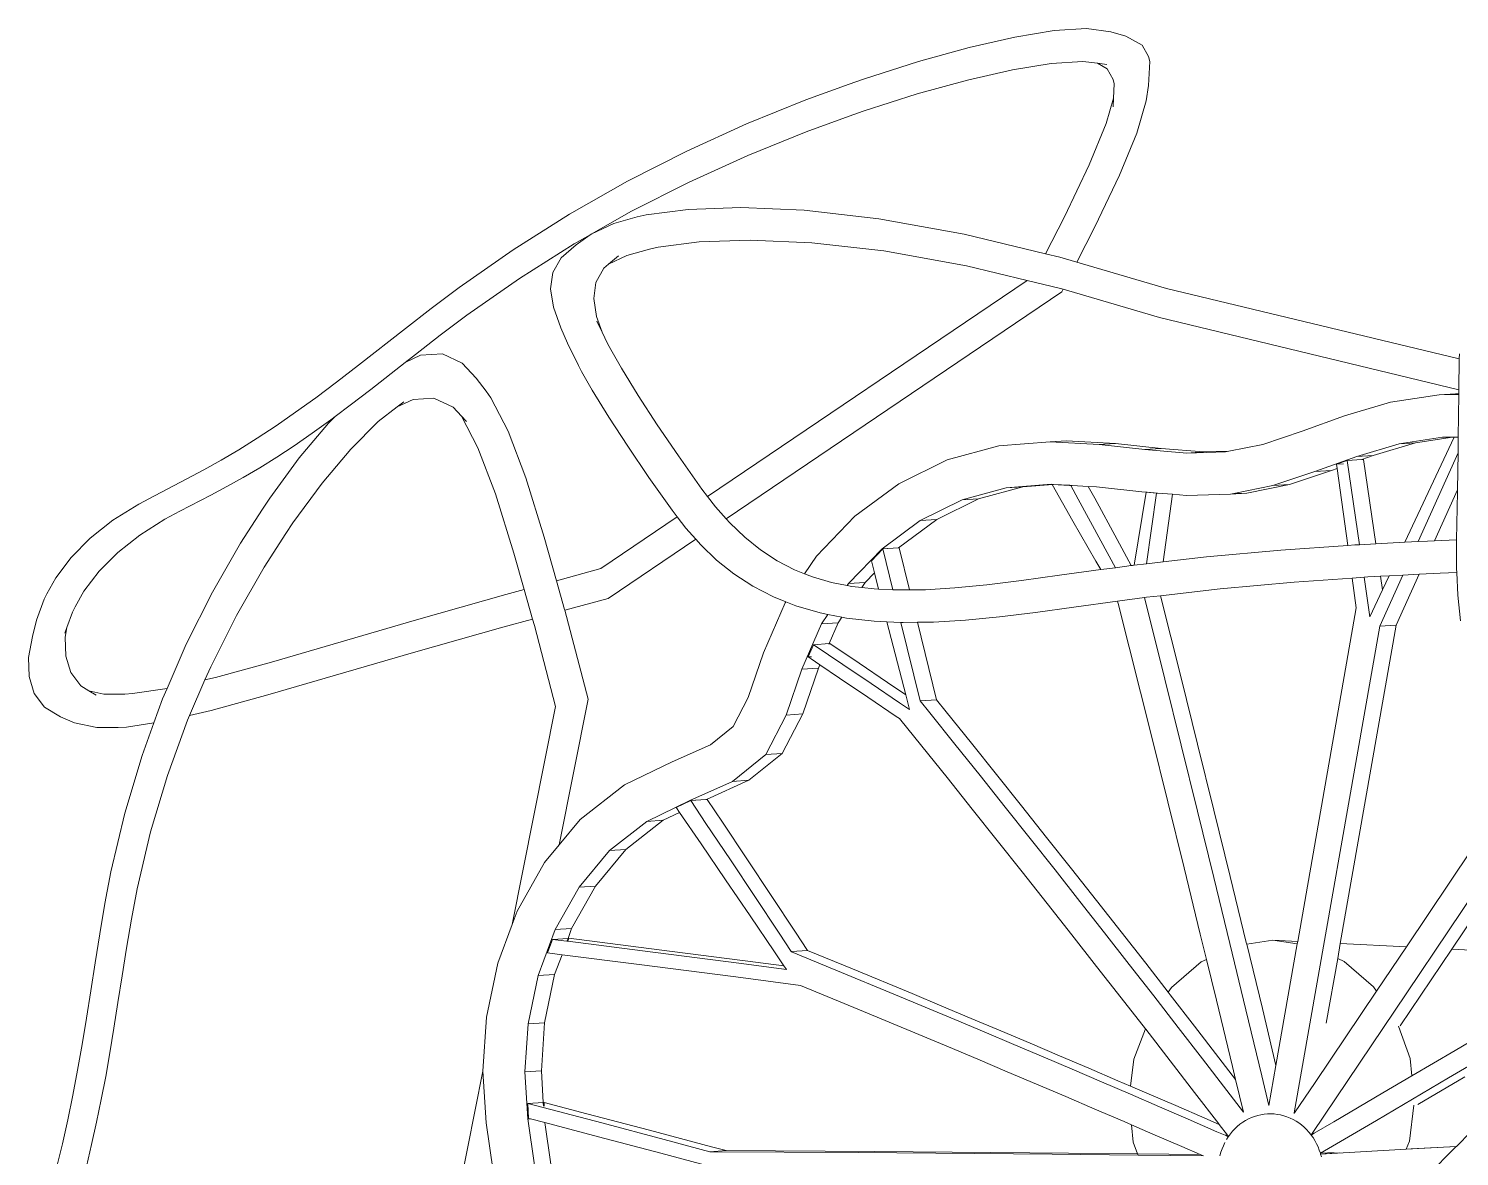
# Model space of a CAD drawing. Header units: millimetres. Extents: x 930469 to 1523124, y -120375 to 411163.
# Drawn here: x 1403516 to 1404410, y 135755 to 136460 of the extents above; entities that cross this region are included whole.
import ezdxf

# ---------------------------------------------------------------- set-up
doc = ezdxf.new("R2010")
doc.units = ezdxf.units.MM
for name, color, linetype, lineweight in [('A-NET THAY', 8, 'Continuous', 0), ('COT VACH', 8, 'Continuous', 0), ('xr', 8, 'Continuous', 0)]:
    doc.layers.add(name, color=color, linetype=linetype, lineweight=lineweight)

# ---------------------------------------------------------------- blocks, each defined once
blk = doc.blocks.new('zzz')
at = {"layer": 'xr', "ltscale": 3}
for p, q in [((1229213, 18403.6), (1229270.1, 18416.7)), ((1229270.1, 18416.7), (1229319.4, 18424.8)), ((1229319.4, 18424.8), (1229359.8, 18427.3)), ((1229359.8, 18427.3), (1229390.3, 18423.4)), ((1229409.1, 18417.8), (1229390.3, 18423.4)), ((1229409.1, 18417.8), (1229429.4, 18406.4)), ((1229149.5, 18386), (1229213, 18403.6)), ((1229429.4, 18406.4), (1229437.5, 18392.2)), ((1229081, 18364.2), (1229149.5, 18386)), ((1229267.1, 18375.9), (1229210.8, 18363)), ((1229315.6, 18383.8), (1229267.1, 18375.9)), ((1229355.2, 18386.3), (1229315.6, 18383.8)), ((1229373.4, 18383.9), (1229355.2, 18386.3)), ((1229373.4, 18383.9), (1229385.6, 18377.1)), ((1229385.1, 18382.4), (1229373.4, 18383.9)), ((1229385.6, 18377.1), (1229393.2, 18363.5)), ((1229438.8, 18386.1), (1229437.4, 18356.3)), ((1229437.5, 18392.2), (1229438.8, 18386.1)), ((1229008.8, 18338.1), (1229063.1, 18358)), ((1229063.1, 18358), (1229081, 18364.2)), ((1229210.8, 18363), (1229148, 18345.6)), ((1229393.2, 18363.5), (1229394.5, 18358.1)), ((1229394.5, 18358.1), (1229393.6, 18340.3)), ((1229148, 18345.6), (1229080.3, 18324)), ((1229393.6, 18340.3), (1229384.4, 18308.8)), ((1229393.6, 18340.3), (1229393.1, 18329.4)), ((1229434.4, 18336.8), (1229437.4, 18356.3)), ((1228934.7, 18308.1), (1229008.8, 18338.1)), ((1229080.3, 18324), (1229062.9, 18318)), ((1229434.4, 18336.8), (1229422.6, 18296.4)), ((1228860, 18274.2), (1228934.7, 18308.1)), ((1229062.9, 18318), (1229009.3, 18298.3)), ((1229384.4, 18308.8), (1229363, 18256.8)), ((1229009.3, 18298.3), (1228936.3, 18268.8)), ((1229422.6, 18296.4), (1229401.1, 18244.2)), ((1228785.7, 18236.5), (1228860, 18274.2)), ((1228936.3, 18268.8), (1228862.8, 18235.4)), ((1229363, 18256.8), (1229332.2, 18192.1)), ((1228713.1, 18195.3), (1228785.7, 18236.5)), ((1228862.8, 18235.4), (1228790.1, 18198.5)), ((1229401.1, 18244.2), (1229370.3, 18179.5)), ((1228790.1, 18198.5), (1228741, 18170.7)), ((1228861.5, 18201.3), (1228809.1, 18194.3)), ((1228927.4, 18203.7), (1228861.5, 18201.3)), ((1229006.9, 18200.2), (1228927.4, 18203.7)), ((1229100.2, 18189.5), (1229006.9, 18200.2)), ((1228642.7, 18150.9), (1228713.1, 18195.3)), ((1228768.7, 18183.6), (1228741, 18170.7)), ((1228797.7, 18191.9), (1228768.7, 18183.6)), ((1228809.1, 18194.3), (1228797.7, 18191.9)), ((1229207, 18170.3), (1229100.2, 18189.5)), ((1229332.2, 18192.1), (1229308.5, 18145.9)), ((1229370.3, 18179.5), (1229347.7, 18135.4)), ((1228739.1, 18169.6), (1228719.1, 18158.3)), ((1228721.8, 18156.9), (1228739.1, 18169.6)), ((1228741, 18170.7), (1228739.1, 18169.6)), ((1228824.2, 18153.9), (1228875.5, 18160.7)), ((1228875.5, 18160.7), (1228939.3, 18163)), ((1228939.3, 18163), (1229016.2, 18159.6)), ((1229308.5, 18145.9), (1229207, 18170.3)), ((1228575.2, 18103.7), (1228642.7, 18150.9)), ((1228719.1, 18158.3), (1228650.6, 18115)), ((1228721.8, 18156.9), (1228702.7, 18140.8)), ((1228761.9, 18132.7), (1228785.1, 18143.5)), ((1228774.7, 18143.4), (1228761.9, 18132.7)), ((1228785.1, 18143.5), (1228813.5, 18151.6)), ((1228813.5, 18151.6), (1228824.2, 18153.9)), ((1229016.2, 18159.6), (1229106.4, 18149.3)), ((1229106.4, 18149.3), (1229209.7, 18130.7)), ((1229326.4, 18141.6), (1229308.5, 18145.9)), ((1228702.7, 18140.8), (1228692.4, 18122.5)), ((1228756.2, 18127.9), (1228746.2, 18110)), ((1228761.9, 18132.7), (1228756.2, 18127.9)), ((1229209.7, 18130.7), (1229285.5, 18112.5)), ((1229347.7, 18135.4), (1229326.4, 18141.6)), ((1229460, 18102.4), (1229347.7, 18135.4)), ((1228650.6, 18115), (1228584.9, 18069.1)), ((1228692.4, 18122.5), (1228689.6, 18101.9)), ((1228746.2, 18110), (1228743.5, 18089.9)), ((1228885.8, 17842.3), (1229285.5, 18112.5)), ((1229285.5, 18112.5), (1229325.8, 18102.8)), ((1228540.4, 18077.4), (1228575.2, 18103.7)), ((1228689.6, 18101.9), (1228693.3, 18078.9)), ((1228743.5, 18089.9), (1228747.1, 18067.4)), ((1228909, 17814.6), (1229328.8, 18098.4)), ((1229325.8, 18102.8), (1229330.4, 18101.5)), ((1229330.4, 18101.5), (1229328.8, 18098.4)), ((1229330.4, 18101.5), (1229451.1, 18066.1)), ((1229460, 18102.4), (1229826, 18014.3)), ((1228508.1, 18052.5), (1228540.4, 18077.4)), ((1228693.3, 18078.9), (1228702.3, 18053.4)), ((1228584.9, 18069.1), (1228551.7, 18044)), ((1228710.9, 18034.2), (1228702.3, 18053.4)), ((1228747.1, 18067.4), (1228754, 18047.9)), ((1228747.4, 18061.5), (1228754, 18047.9)), ((1229451.1, 18066.1), (1229825.5, 17975.9)), ((1228449.3, 18006.5), (1228508.1, 18052.5)), ((1228551.7, 18044), (1228520.7, 18020)), ((1228754, 18047.9), (1228760.9, 18033.5)), ((1228520.7, 18020), (1228507.9, 18010)), ((1228507.9, 18010), (1228526.8, 18019)), ((1228526.8, 18019), (1228554.3, 18020.8)), ((1228554.3, 18020.8), (1228579.2, 18008.9)), ((1228710.9, 18034.2), (1228724.4, 18006.1)), ((1228760.9, 18033.5), (1228764.9, 18026)), ((1228764.9, 18026), (1228778.3, 18002.6)), ((1229826.1, 18020.8), (1229826, 18014.3)), ((1228422.1, 17985.5), (1228449.3, 18006.5)), ((1228464.7, 17976.3), (1228507.9, 18010)), ((1228579.2, 18008.9), (1228596.7, 17990.2)), ((1228724.4, 18006.1), (1228728.4, 17998.7)), ((1228778.3, 18002.6), (1228799.1, 17968.8)), ((1229826, 18014.3), (1229825.5, 17975.9)), ((1228396, 17965.9), (1228422.1, 17985.5)), ((1228609.1, 17973.9), (1228596.7, 17990.2)), ((1228728.4, 17998.7), (1228741.8, 17975.3)), ((1228370.8, 17947.6), (1228396, 17965.9)), ((1228464.7, 17976.3), (1228439, 17956.5)), ((1228497.7, 17954.3), (1228517.6, 17963.7)), ((1228517.6, 17963.7), (1228543.8, 17965.5)), ((1228543.8, 17965.5), (1228567.6, 17954.1)), ((1228609.1, 17973.9), (1228614.7, 17965.8)), ((1228614.7, 17965.8), (1228636.5, 17923.9)), ((1228741.8, 17975.3), (1228762.5, 17941.6)), ((1228799.1, 17968.8), (1228823, 17932.1)), ((1229800.6, 17969.5), (1229740.1, 17960.2)), ((1229821.2, 17970.9), (1229800.6, 17969.5)), ((1229825.4, 17969.8), (1229800.6, 17969.5)), ((1229825.5, 17970.9), (1229821.2, 17970.9)), ((1229824.7, 17916.7), (1229825.4, 17969.8)), ((1229825.5, 17970.9), (1229825.4, 17969.8)), ((1229825.5, 17975.9), (1229825.5, 17970.9)), ((1228346.4, 17930.7), (1228370.8, 17947.6)), ((1228439, 17956.5), (1228420.2, 17942.4)), ((1228497.7, 17954.3), (1228474.1, 17936.1)), ((1228506.1, 17960.8), (1228497.7, 17954.3)), ((1228567.6, 17954.1), (1228578.4, 17942.6)), ((1229682.6, 17943.2), (1229740.1, 17960.2)), ((1228322.7, 17915.1), (1228346.4, 17930.7)), ((1228375.4, 17890.7), (1228411.7, 17933.9)), ((1228414.7, 17938.2), (1228391.4, 17921.4)), ((1228411.7, 17933.9), (1228420.2, 17942.4)), ((1228420.2, 17942.4), (1228414.7, 17938.2)), ((1228474.1, 17936.1), (1228439.8, 17901.7)), ((1228578.4, 17942.6), (1228598.8, 17903.3)), ((1228578.4, 17942.6), (1228584.3, 17936.3)), ((1228762.5, 17941.6), (1228786.2, 17905.2)), ((1228823, 17932.1), (1228849.5, 17893)), ((1229629.4, 17923.9), (1229682.6, 17943.2)), ((1228299.8, 17900.9), (1228322.7, 17915.1)), ((1228391.4, 17921.4), (1228369, 17905.8)), ((1228636.5, 17923.9), (1228658.5, 17865.9)), ((1229250, 17905.8), (1229314.3, 17910.7)), ((1229334.9, 17912.1), (1229314.3, 17910.7)), ((1229375.6, 17907.3), (1229314.3, 17910.7)), ((1229396.1, 17908.6), (1229334.9, 17912.1)), ((1229629.4, 17923.9), (1229580.1, 17907.5)), ((1229804.9, 17916.5), (1229750.8, 17908.2)), ((1229819.6, 17916.4), (1229757.9, 17785.2)), ((1229817.5, 17916.6), (1229771.4, 17909.5)), ((1229804.9, 17916.5), (1229817.5, 17916.6)), ((1229824.7, 17916.7), (1229817.5, 17916.6)), ((1229824.7, 17916.7), (1229819.6, 17916.4)), ((1229824.7, 17916.4), (1229819.6, 17916.4)), ((1229824.7, 17916.4), (1229824.6, 17908.4)), ((1229824.7, 17916.7), (1229824.7, 17916.4)), ((1228277.5, 17887.7), (1228299.8, 17900.9)), ((1228369, 17905.8), (1228347.3, 17891.5)), ((1228439.8, 17901.7), (1228403.9, 17859.1)), ((1228598.8, 17903.3), (1228620.6, 17845.8)), ((1228786.2, 17905.2), (1228812.6, 17866.3)), ((1228849.5, 17893), (1228878.6, 17851.7)), ((1229250, 17905.8), (1229185.7, 17888)), ((1229396.1, 17908.6), (1229375.6, 17907.3)), ((1229432.8, 17901), (1229375.6, 17907.3)), ((1229453.3, 17902.4), (1229396.1, 17908.6)), ((1229453.3, 17902.4), (1229432.8, 17901)), ((1229432.8, 17901), (1229485.4, 17896.7)), ((1229453.3, 17902.4), (1229506, 17898)), ((1229506, 17898), (1229485.4, 17896.7)), ((1229533.5, 17898), (1229485.4, 17896.7)), ((1229537.9, 17898.9), (1229506, 17898)), ((1229537.9, 17898.9), (1229533.5, 17898)), ((1229580.1, 17907.5), (1229537.9, 17898.9)), ((1229697.8, 17892.5), (1229645.5, 17873.5)), ((1229750.8, 17908.2), (1229697.8, 17892.5)), ((1229718.4, 17893.8), (1229697.8, 17892.5)), ((1229718.4, 17893.8), (1229704.2, 17888.7)), ((1229718.4, 17893.8), (1229771.4, 17909.5)), ((1229771.4, 17909.5), (1229750.8, 17908.2)), ((1229824.4, 17896.8), (1229774.4, 17786.1)), ((1229824.4, 17896.8), (1229823.6, 17850.9)), ((1229824.6, 17908.4), (1229824.4, 17896.8)), ((1228234.7, 17864.4), (1228255.8, 17875.7)), ((1228255.8, 17875.7), (1228277.5, 17887.7)), ((1228326.1, 17878.3), (1228305.3, 17866.1)), ((1228347.3, 17891.5), (1228326.1, 17878.3)), ((1228338.5, 17840.4), (1228375.4, 17890.7)), ((1229125.1, 17858.1), (1229185.7, 17888)), ((1229613.6, 17857.4), (1229666, 17874.8)), ((1229666, 17874.8), (1229645.5, 17873.5)), ((1229673.4, 17877.5), (1229666, 17874.8)), ((1229685.7, 17887.5), (1229672.6, 17882.7)), ((1229681.3, 17883.3), (1229672.6, 17882.7)), ((1229673.4, 17877.5), (1229672.6, 17882.7)), ((1229686.6, 17781.2), (1229673.4, 17877.5)), ((1229704.2, 17888.7), (1229685.7, 17887.5)), ((1229685.7, 17887.5), (1229701.1, 17782.1)), ((1229706.3, 17888.8), (1229704.2, 17888.7)), ((1229706.3, 17888.8), (1229721.7, 17783.2)), ((1228194.2, 17843.3), (1228234.7, 17864.4)), ((1228305.3, 17866.1), (1228284.9, 17854.7)), ((1228403.9, 17859.1), (1228367.4, 17809.3)), ((1228658.5, 17865.9), (1228681.8, 17791.6)), ((1228812.6, 17866.3), (1228841.5, 17825.1)), ((1229070.1, 17817.7), (1229125.1, 17858.1)), ((1229315.7, 17857.6), (1229259.4, 17853.3)), ((1229280, 17854.6), (1229317.6, 17857.5)), ((1229317.6, 17857.5), (1229315.7, 17857.6)), ((1229318.5, 17857.5), (1229316.7, 17857.4)), ((1229342.9, 17811.7), (1229316.7, 17857.4)), ((1229338.8, 17856.1), (1229316.7, 17857.4)), ((1229318.5, 17857.5), (1229317.6, 17857.5)), ((1229338.6, 17856.4), (1229318.5, 17857.5)), ((1229338.8, 17856.1), (1229338.6, 17856.4)), ((1229341.8, 17856.2), (1229338.6, 17856.4)), ((1229340, 17856.1), (1229338.8, 17856.1)), ((1229341.8, 17856.2), (1229340, 17856.1)), ((1229361.9, 17855), (1229341.8, 17856.2)), ((1229613.6, 17857.4), (1229560.3, 17846.4)), ((1229593, 17856), (1229645.5, 17873.5)), ((1229613.6, 17857.4), (1229593, 17856)), ((1228174.6, 17832.9), (1228194.2, 17843.3)), ((1228226, 17823.9), (1228264.9, 17844)), ((1228284.9, 17854.7), (1228264.9, 17844)), ((1228329.2, 17826.7), (1228338.5, 17840.4)), ((1228620.6, 17845.8), (1228643.8, 17771.7)), ((1228878.6, 17851.7), (1228885.8, 17842.3)), ((1228885.8, 17842.3), (1228895.7, 17829.6)), ((1229172.5, 17813.6), (1229224.9, 17839.4)), ((1229204.3, 17838), (1229259.4, 17853.3)), ((1229224.9, 17839.4), (1229204.3, 17838)), ((1229224.9, 17839.4), (1229280, 17854.6)), ((1229280, 17854.6), (1229259.4, 17853.3)), ((1229349.4, 17838.9), (1229340, 17856.1)), ((1229377.7, 17787.1), (1229349.4, 17838.9)), ((1229370, 17840.3), (1229361.9, 17855)), ((1229372.4, 17854.4), (1229361.9, 17855)), ((1229398.2, 17788.5), (1229370, 17840.3)), ((1229429, 17848.2), (1229372.4, 17854.4)), ((1229419.5, 17756.5), (1229434.2, 17847.6)), ((1229429, 17848.2), (1229435.5, 17847.7)), ((1229435.5, 17847.7), (1229434.2, 17847.6)), ((1229447.4, 17846.5), (1229434.2, 17847.6)), ((1229434.9, 17758.3), (1229447.4, 17846.5)), ((1229448.6, 17846.6), (1229435.5, 17847.7)), ((1229448.6, 17846.6), (1229447.4, 17846.5)), ((1229467.5, 17845.1), (1229448.6, 17846.6)), ((1229455.6, 17760.6), (1229467.5, 17845.1)), ((1229484.9, 17843.6), (1229467.5, 17845.1)), ((1229539.7, 17845.1), (1229484.9, 17843.6)), ((1229560.3, 17846.4), (1229539.7, 17845.1)), ((1229544.2, 17846), (1229539.7, 17845.1)), ((1229593, 17856), (1229544.2, 17846)), ((1229560.3, 17846.4), (1229544.2, 17846)), ((1229823.6, 17850.9), (1229794.8, 17787)), ((1229823.6, 17848.3), (1229822.5, 17788.2)), ((1229823.6, 17850.9), (1229823.6, 17848.3)), ((1228142.3, 17812.6), (1228174.6, 17832.9)), ((1228226, 17823.9), (1228207.4, 17813.9)), ((1228301.9, 17784), (1228329.2, 17826.7)), ((1228841.5, 17825.1), (1228848, 17816.8)), ((1228895.7, 17829.6), (1228909, 17814.6)), ((1229151.9, 17812.2), (1229204.3, 17838)), ((1228114, 17790.3), (1228142.3, 17812.6)), ((1228207.4, 17813.9), (1228175.9, 17794.1)), ((1228367.4, 17809.3), (1228358.4, 17796.1)), ((1228752.6, 17752.3), (1228848, 17816.8)), ((1228848, 17816.8), (1228858.8, 17802.7)), ((1228858.8, 17802.7), (1228871.1, 17788.9)), ((1228909, 17814.6), (1228913.6, 17809.4)), ((1228913.6, 17809.4), (1228932.4, 17791.4)), ((1229022.1, 17767.8), (1229070.1, 17817.7)), ((1229104.1, 17777), (1229151.9, 17812.2)), ((1229124.6, 17778.4), (1229172.5, 17813.6)), ((1229172.5, 17813.6), (1229151.9, 17812.2)), ((1229371.6, 17761.6), (1229342.9, 17811.7)), ((1228090.1, 17766.2), (1228114, 17790.3)), ((1228175.9, 17794.1), (1228148.4, 17772.4)), ((1228358.4, 17796.1), (1228331.4, 17753.9)), ((1228681.8, 17791.6), (1228697.1, 17737.1)), ((1228761.6, 17714.9), (1228871.1, 17788.9)), ((1228871.1, 17788.9), (1228877.4, 17781.9)), ((1228932.4, 17791.4), (1228952.2, 17775.5)), ((1229396, 17753.4), (1229377.7, 17787.1)), ((1229415.8, 17756.1), (1229398.2, 17788.5)), ((1229721.7, 17783.2), (1229757.9, 17785.2)), ((1229757.9, 17785.2), (1229774.4, 17786.1)), ((1229774.4, 17786.1), (1229786.2, 17786.7)), ((1229786.2, 17786.7), (1229794.8, 17787)), ((1229794.8, 17787), (1229822.5, 17788.2)), ((1229822.5, 17788.2), (1229822.5, 17786.1)), ((1229822.5, 17786.1), (1229822.5, 17752)), ((1228148.4, 17772.4), (1228125.1, 17748.9)), ((1228266.7, 17722.8), (1228301.9, 17784)), ((1228643.8, 17771.7), (1228656.6, 17726.1)), ((1228877.4, 17781.9), (1228897.3, 17762.8)), ((1228952.2, 17775.5), (1228973, 17762)), ((1229022.1, 17767.8), (1229007.3, 17745.8)), ((1229062.3, 17733.6), (1229104.1, 17777)), ((1229105.1, 17776.8), (1229090.8, 17761.9)), ((1229124.6, 17778.4), (1229104.1, 17777)), ((1229124.3, 17778), (1229105.1, 17776.8)), ((1229117.6, 17725.8), (1229105.1, 17776.8)), ((1229124.6, 17778.4), (1229124.3, 17778)), ((1229125.6, 17778.1), (1229124.3, 17778)), ((1229125.6, 17778.1), (1229138.6, 17725.7)), ((1229455.6, 17760.6), (1229509.9, 17766.8)), ((1229509.9, 17766.8), (1229602.9, 17775.3)), ((1229602.9, 17775.3), (1229686.6, 17781.2)), ((1229686.6, 17781.2), (1229695.4, 17781.8)), ((1229695.4, 17781.8), (1229701.1, 17782.1)), ((1229701.1, 17782.1), (1229721.7, 17783.2)), ((1228070.8, 17740.7), (1228090.1, 17766.2)), ((1228125.1, 17748.9), (1228106.1, 17723.9)), ((1228331.4, 17753.9), (1228296.8, 17693.6)), ((1228752.6, 17752.3), (1228697.1, 17737.1)), ((1228897.3, 17762.8), (1228918.9, 17745.5)), ((1228973, 17762), (1228994.6, 17750.8)), ((1228994.6, 17750.8), (1229007.3, 17745.8)), ((1229094.6, 17747.1), (1229090.8, 17761.9)), ((1229325.9, 17744), (1229377.7, 17751)), ((1229377.7, 17751), (1229371.6, 17761.6)), ((1229377.7, 17751), (1229396, 17753.4)), ((1229396, 17753.4), (1229415.8, 17756.1)), ((1229415.8, 17756.1), (1229417.3, 17756.3)), ((1229417.3, 17756.3), (1229419.5, 17756.5)), ((1229419.5, 17756.5), (1229434.9, 17758.3)), ((1229434.9, 17758.3), (1229455.6, 17760.6)), ((1229822.5, 17752), (1229822.8, 17747.5)), ((1228059.5, 17720.9), (1228070.8, 17740.7)), ((1228697.1, 17737.1), (1228707.2, 17701)), ((1228918.9, 17745.5), (1228942.4, 17730.2)), ((1229007.3, 17745.8), (1229017.2, 17741.8)), ((1229017.2, 17741.8), (1229041, 17735)), ((1229041, 17735), (1229060.7, 17731.1)), ((1229062.3, 17733.6), (1229060.7, 17731.1)), ((1229060.7, 17731.1), (1229066.5, 17730)), ((1229082.9, 17734.9), (1229062.3, 17733.6)), ((1229082.9, 17734.9), (1229078.7, 17728.6)), ((1229094.6, 17747.1), (1229082.9, 17734.9)), ((1229099.8, 17726.6), (1229094.6, 17747.1)), ((1229195, 17728.1), (1229235.1, 17732)), ((1229235.1, 17732), (1229278.6, 17737.4)), ((1229278.6, 17737.4), (1229325.9, 17744)), ((1229527, 17726.8), (1229619.5, 17735.3)), ((1229619.5, 17735.3), (1229692.1, 17740.4)), ((1229692.1, 17740.4), (1229706.9, 17741.5)), ((1229697.2, 17703.4), (1229692.1, 17740.4)), ((1229706.9, 17741.5), (1229711.5, 17741.8)), ((1229714.1, 17692), (1229706.9, 17741.5)), ((1229711.5, 17741.8), (1229727.5, 17742.7)), ((1229726.5, 17680.1), (1229755.5, 17744.2)), ((1229727.5, 17742.7), (1229738.2, 17743.3)), ((1229729.9, 17725.8), (1229727.5, 17742.7)), ((1229729.9, 17725.8), (1229738.2, 17743.3)), ((1229738.2, 17743.3), (1229755.5, 17744.2)), ((1229747.1, 17681.5), (1229775.9, 17745.3)), ((1229755.5, 17744.2), (1229775.9, 17745.3)), ((1229775.9, 17745.3), (1229802.1, 17746.7)), ((1229802.1, 17746.7), (1229822.8, 17747.5)), ((1229822.8, 17747.5), (1229824.1, 17719)), ((1228046.6, 17687.6), (1228056.2, 17714.2)), ((1228056.2, 17714.2), (1228059.5, 17720.9)), ((1228106.1, 17723.9), (1228094.9, 17704.4)), ((1228234, 17657.6), (1228266.7, 17722.8)), ((1228633.6, 17719.8), (1228521.9, 17688.2)), ((1228656.6, 17726.1), (1228633.6, 17719.8)), ((1228656.6, 17726.1), (1228667, 17689.1)), ((1228761.6, 17714.9), (1228707.5, 17700.1)), ((1228942.4, 17730.2), (1228968.2, 17716.8)), ((1228968.2, 17716.8), (1228983.8, 17710.6)), ((1229066.5, 17730), (1229078.7, 17728.6)), ((1229078.7, 17728.6), (1229094.2, 17726.8)), ((1229094.2, 17726.8), (1229099.8, 17726.6)), ((1229099.8, 17726.6), (1229117.6, 17725.8)), ((1229117.6, 17725.8), (1229124.7, 17725.5)), ((1229124.7, 17725.5), (1229138.6, 17725.7)), ((1229138.6, 17725.7), (1229158.3, 17725.9)), ((1229158.3, 17725.9), (1229195, 17728.1)), ((1229398.7, 17711.6), (1229432.2, 17716.1)), ((1229432.2, 17716.1), (1229434.9, 17716.5)), ((1229432.2, 17716.1), (1229457.7, 17614.1)), ((1229434.9, 17716.5), (1229452.5, 17718.4)), ((1229452.5, 17718.4), (1229527, 17726.8)), ((1229452.5, 17718.4), (1229478.3, 17615.5)), ((1229714.1, 17692), (1229729.9, 17725.8)), ((1229824.1, 17719), (1229827.4, 17687.1)), ((1228091.8, 17697.9), (1228084.8, 17678.7)), ((1228094.9, 17704.4), (1228091.8, 17697.9)), ((1228707.2, 17701), (1228707.5, 17700.1)), ((1228707.5, 17700.1), (1228736.7, 17589.1)), ((1228983.1, 17709.5), (1228955.9, 17646.8)), ((1228983.8, 17710.6), (1228983.1, 17709.5)), ((1228983.8, 17710.6), (1228996.3, 17705.7)), ((1228996.3, 17705.7), (1229026.9, 17696.8)), ((1229026.9, 17696.8), (1229036.5, 17694.9)), ((1229250.9, 17691.9), (1229295.9, 17697.5)), ((1229295.9, 17697.5), (1229343.9, 17704.2)), ((1229343.9, 17704.2), (1229398.7, 17711.6)), ((1229399.5, 17708.5), (1229398.7, 17711.6)), ((1229399.5, 17708.5), (1229440.9, 17543.3)), ((1229697.2, 17703.4), (1229623.9, 17286.1)), ((1228041.6, 17667.2), (1228046.6, 17687.6)), ((1228084.8, 17678.7), (1228082.3, 17671.6)), ((1228082.6, 17666.5), (1228084.8, 17678.7)), ((1228296.8, 17693.6), (1228264.6, 17629.6)), ((1228521.9, 17688.2), (1228340.7, 17635.4)), ((1228630.1, 17679.1), (1228518.3, 17647.4)), ((1228667, 17689.1), (1228630.1, 17679.1)), ((1228667, 17689.1), (1228669.3, 17681.1)), ((1228669.3, 17681.1), (1228695.9, 17579.9)), ((1229004, 17626.5), (1229028.5, 17683)), ((1229036.5, 17694.9), (1229028.5, 17683)), ((1229049.1, 17684.3), (1229028.5, 17683)), ((1229036.5, 17694.9), (1229053.9, 17691.6)), ((1229049.1, 17684.3), (1229037.8, 17658.4)), ((1229053.9, 17691.6), (1229049.1, 17684.3)), ((1229053.9, 17691.6), (1229059.6, 17690.4)), ((1229059.6, 17690.4), (1229094.1, 17686.5)), ((1229094.1, 17686.5), (1229110.3, 17685.8)), ((1229110.3, 17685.8), (1229127.7, 17685)), ((1229110.3, 17685.8), (1229133.7, 17594.6)), ((1229127.7, 17685), (1229130.4, 17684.9)), ((1229127.7, 17685), (1229151.7, 17586.8)), ((1229130.4, 17684.9), (1229148.5, 17685.1)), ((1229148.5, 17685.1), (1229168.5, 17685.4)), ((1229148.5, 17685.1), (1229172.3, 17588.1)), ((1229168.5, 17685.4), (1229208.5, 17687.8)), ((1229208.5, 17687.8), (1229250.9, 17691.9)), ((1229619.6, 17071.7), (1229726.5, 17680.1)), ((1229677.1, 17283.4), (1229747.1, 17681.5)), ((1229747.1, 17681.5), (1229726.5, 17680.1)), ((1228036.9, 17641.3), (1228041.6, 17667.2)), ((1228083.3, 17642.9), (1228082.6, 17666.5)), ((1228089.5, 17622.2), (1228083.3, 17642.9)), ((1228210, 17602.4), (1228234, 17657.6)), ((1228518.3, 17647.4), (1228336.1, 17594.3)), ((1228955.9, 17646.8), (1228936.9, 17591.3)), ((1229018.4, 17657.1), (1229011.8, 17641.8)), ((1229016, 17642), (1229011.8, 17641.8)), ((1229015.4, 17639.4), (1229011.8, 17641.8)), ((1229037.8, 17658.4), (1229018.4, 17657.1)), ((1229019.4, 17656.4), (1229018.4, 17657.1)), ((1229055, 17632.5), (1229019.4, 17656.4)), ((1229037.8, 17658.4), (1229037.5, 17657.6)), ((1229039, 17658.5), (1229037.8, 17658.4)), ((1229039, 17658.5), (1229038.7, 17657.7)), ((1229040, 17657.8), (1229039, 17658.5)), ((1229075.5, 17633.9), (1229040, 17657.8)), ((1228037.6, 17617.2), (1228036.9, 17641.3)), ((1228264.6, 17629.6), (1228257.4, 17613.1)), ((1228340.7, 17635.4), (1228270.7, 17616.2)), ((1229004, 17626.5), (1228984.4, 17569.2)), ((1229024.6, 17627.8), (1229004, 17626.5)), ((1229024.6, 17627.8), (1229005, 17570.5)), ((1229026.4, 17631.9), (1229015.4, 17639.4)), ((1229026.4, 17631.9), (1229024.6, 17627.8)), ((1229050.9, 17615.4), (1229026.4, 17631.9)), ((1229090.4, 17608.6), (1229055, 17632.5)), ((1229111, 17609.9), (1229075.5, 17633.9)), ((1228044, 17596), (1228037.6, 17617.2)), ((1228102, 17605.6), (1228089.5, 17622.2)), ((1228257.4, 17613.1), (1228238.2, 17568.6)), ((1228270.7, 17616.2), (1228257.4, 17613.1)), ((1229086.4, 17591.5), (1229050.9, 17615.4)), ((1229125.8, 17584.6), (1229090.4, 17608.6)), ((1229133.7, 17594.6), (1229111, 17609.9)), ((1229478.2, 17531.5), (1229457.7, 17614.1)), ((1229498.8, 17532.9), (1229478.3, 17615.5)), ((1228056.7, 17578.9), (1228044, 17596)), ((1228112.2, 17599.4), (1228102, 17605.6)), ((1228130.9, 17595.4), (1228112.2, 17599.4)), ((1228121.2, 17594), (1228112.2, 17599.4)), ((1228157.1, 17595.2), (1228130.9, 17595.4)), ((1228166.9, 17595.9), (1228157.1, 17595.2)), ((1228210, 17602.4), (1228166.9, 17595.9)), ((1228193.4, 17559.3), (1228204.4, 17589.4)), ((1228204.4, 17589.4), (1228210, 17602.4)), ((1228336.1, 17594.3), (1228265.1, 17574.8)), ((1228700.4, 17406.9), (1228736.7, 17589.1)), ((1228936.9, 17591.3), (1228917.9, 17555)), ((1229121.7, 17567.5), (1229086.4, 17591.5)), ((1229138.4, 17576), (1229133.7, 17594.6)), ((1229172.3, 17588.1), (1229151.7, 17586.8)), ((1229184.3, 17573.3), (1229172.3, 17588.1)), ((1228076.7, 17566.9), (1228056.7, 17578.9)), ((1228265.1, 17574.8), (1228238.2, 17568.6)), ((1228641.6, 17307.3), (1228695.9, 17579.9)), ((1229005, 17570.5), (1228979.2, 17521.3)), ((1229005, 17570.5), (1228984.4, 17569.2)), ((1229138.4, 17576), (1229125.8, 17584.6)), ((1229163.8, 17571.9), (1229151.7, 17586.8)), ((1229195.3, 17532.7), (1229163.8, 17571.9)), ((1229215.9, 17534), (1229184.3, 17573.3)), ((1228094.3, 17559.6), (1228076.7, 17566.9)), ((1228122.1, 17553.6), (1228094.3, 17559.6)), ((1228148.9, 17553.4), (1228122.1, 17553.6)), ((1228159.3, 17554.1), (1228148.9, 17553.4)), ((1228193.4, 17559.3), (1228159.3, 17554.1)), ((1228178.7, 17518.8), (1228193.4, 17559.3)), ((1228235.6, 17562.7), (1228210.5, 17493.7)), ((1228238.2, 17568.6), (1228235.6, 17562.7)), ((1228889.5, 17532.1), (1228917.9, 17555)), ((1228984.4, 17569.2), (1228958.6, 17519.9)), ((1229125.9, 17564.7), (1229121.7, 17567.5)), ((1229153.8, 17530.1), (1229125.9, 17564.7)), ((1229461.4, 17460.6), (1229440.9, 17543.3)), ((1228157.1, 17446.5), (1228178.7, 17518.8)), ((1228841.5, 17510.6), (1228889.5, 17532.1)), ((1228917, 17486.3), (1228958.6, 17519.9)), ((1228937.6, 17487.6), (1228979.2, 17521.3)), ((1228979.2, 17521.3), (1228958.6, 17519.9)), ((1229185.4, 17490.9), (1229153.8, 17530.1)), ((1229226.8, 17493.4), (1229195.3, 17532.7)), ((1229247.3, 17494.8), (1229215.9, 17534)), ((1229498.6, 17448.9), (1229478.2, 17531.5)), ((1229519.2, 17450.2), (1229498.8, 17532.9)), ((1228782, 17481.8), (1228841.5, 17510.6)), ((1228210.5, 17493.7), (1228189.5, 17423.3)), ((1228726.8, 17438.5), (1228782, 17481.8)), ((1228863.9, 17462.5), (1228917, 17486.3)), ((1228884.4, 17463.8), (1228937.6, 17487.6)), ((1228937.6, 17487.6), (1228917, 17486.3)), ((1229216.9, 17451.6), (1229185.4, 17490.9)), ((1229258.1, 17454.1), (1229226.8, 17493.4)), ((1229278.7, 17455.5), (1229247.3, 17494.8)), ((1228884.4, 17463.8), (1228863.9, 17462.5)), ((1228883.6, 17463.4), (1228864.9, 17462.2)), ((1228884.4, 17463.8), (1228883.6, 17463.4)), ((1228885.4, 17463.5), (1228883.6, 17463.4)), ((1228904.5, 17435.1), (1228885.4, 17463.5)), ((1228139.8, 17373.2), (1228157.1, 17446.5)), ((1228810, 17436.3), (1228863.9, 17462.5)), ((1228850.8, 17447.5), (1228830.5, 17437.7)), ((1228846.7, 17453.4), (1228864.9, 17462.2)), ((1228847, 17453), (1228846.7, 17453.4)), ((1228847.1, 17453.4), (1228846.7, 17453.4)), ((1228850.8, 17447.5), (1228847, 17453)), ((1228877.8, 17408.1), (1228850.8, 17447.5)), ((1228883.9, 17433.8), (1228864.9, 17462.2)), ((1229248.2, 17412.3), (1229216.9, 17451.6)), ((1229289.4, 17414.8), (1229258.1, 17454.1)), ((1229309.9, 17416.2), (1229278.7, 17455.5)), ((1229481.8, 17378), (1229461.4, 17460.6)), ((1229518.9, 17366.2), (1229498.6, 17448.9)), ((1229539.5, 17367.5), (1229519.2, 17450.2)), ((1228726.8, 17438.5), (1228700.4, 17406.9)), ((1228763.4, 17399.8), (1228810, 17436.3)), ((1228783.9, 17401.2), (1228830.5, 17437.7)), ((1228830.5, 17437.7), (1228810, 17436.3)), ((1228914.4, 17388), (1228883.9, 17433.8)), ((1228935, 17389.4), (1228904.5, 17435.1)), ((1228189.5, 17423.3), (1228172.6, 17352)), ((1229279.5, 17373), (1229248.2, 17412.3)), ((1229320.5, 17375.5), (1229289.4, 17414.8)), ((1229341.1, 17376.9), (1229309.9, 17416.2)), ((1228700.4, 17406.9), (1228682, 17384.8)), ((1228725.2, 17353.9), (1228763.4, 17399.8)), ((1228745.7, 17355.3), (1228783.9, 17401.2)), ((1228783.9, 17401.2), (1228763.4, 17399.8)), ((1228908.5, 17363.1), (1228877.8, 17408.1)), ((1229841.4, 17400.7), (1229759.9, 17279.3)), ((1229760.2, 17221.8), (1229880.1, 17400.5)), ((1229900.6, 17401.9), (1229816.6, 17276.4)), ((1228132.4, 17333.5), (1228139.8, 17373.2)), ((1228682, 17384.8), (1228647.8, 17324.2)), ((1228944.9, 17342.2), (1228914.4, 17388)), ((1228965.5, 17343.6), (1228935, 17389.4)), ((1229310.6, 17333.7), (1229279.5, 17373)), ((1229351.6, 17336.2), (1229320.5, 17375.5)), ((1229372.1, 17337.5), (1229341.1, 17376.9)), ((1229502.1, 17295.3), (1229481.8, 17378)), ((1228745.7, 17355.3), (1228715.9, 17302.4)), ((1228745.7, 17355.3), (1228725.2, 17353.9)), ((1228939.2, 17318.1), (1228908.5, 17363.1)), ((1229539.1, 17283.5), (1229518.9, 17366.2)), ((1229559.6, 17284.9), (1229539.5, 17367.5)), ((1228172.6, 17352), (1228165.5, 17314.1)), ((1228725.2, 17353.9), (1228695.4, 17301)), ((1228975.3, 17296.4), (1228944.9, 17342.2)), ((1228995.8, 17297.8), (1228965.5, 17343.6)), ((1229403, 17298.2), (1229372.1, 17337.5)), ((1228125.9, 17295.6), (1228132.4, 17333.5)), ((1228647.8, 17324.2), (1228641.6, 17307.3)), ((1229341.6, 17294.4), (1229310.6, 17333.7)), ((1229382.5, 17296.9), (1229351.6, 17336.2)), ((1228165.5, 17314.1), (1228159.3, 17277.7)), ((1228641.6, 17307.3), (1228623.8, 17259)), ((1228715.9, 17302.4), (1228695.4, 17301)), ((1228715.9, 17302.4), (1228711.4, 17290)), ((1228969.7, 17273.1), (1228939.2, 17318.1)), ((1228120.1, 17259.3), (1228125.9, 17295.6)), ((1228695.4, 17301), (1228674.2, 17243.4)), ((1228692, 17288.7), (1228685.8, 17271.9)), ((1228711.4, 17290), (1228692, 17288.7)), ((1228710.1, 17286.5), (1228692, 17288.7)), ((1228711.4, 17290), (1228710.1, 17286.5)), ((1228711.2, 17286.3), (1228710.1, 17286.5)), ((1228712.5, 17290.1), (1228711.2, 17286.3)), ((1228804.7, 17274.5), (1228711.2, 17286.3)), ((1228712.5, 17290.1), (1228711.4, 17290)), ((1228825.2, 17275.8), (1228712.5, 17290.1)), ((1228990.4, 17273.6), (1228975.3, 17296.4)), ((1229010.9, 17274.9), (1228995.8, 17297.8)), ((1229372.5, 17255), (1229341.6, 17294.4)), ((1229413.3, 17257.5), (1229382.5, 17296.9)), ((1229433.8, 17258.8), (1229403, 17298.2)), ((1229509.8, 17263.6), (1229502.1, 17295.3)), ((1229560.1, 17282.7), (1229559.6, 17284.9)), ((1229592.9, 17287.7), (1229560.1, 17282.7)), ((1229623.4, 17283.3), (1229592.9, 17287.7)), ((1229623.9, 17286.1), (1229592.9, 17287.7)), ((1229623.4, 17283.3), (1229623.9, 17286.1)), ((1228159.3, 17277.7), (1228153.8, 17243)), ((1228703.9, 17269.6), (1228685.8, 17271.9)), ((1228703.9, 17269.6), (1228694.7, 17244.7)), ((1228800.6, 17257.4), (1228703.9, 17269.6)), ((1228925.1, 17258.9), (1228804.7, 17274.5)), ((1228945.7, 17260.3), (1228825.2, 17275.8)), ((1228981.5, 17255.6), (1228969.7, 17273.1)), ((1228991, 17273.3), (1228990.4, 17273.6)), ((1228990.8, 17273.6), (1228990.4, 17273.6)), ((1229010.9, 17274.9), (1228990.8, 17273.6)), ((1228991, 17273.3), (1228990.8, 17273.6)), ((1229046.5, 17250.4), (1228991, 17273.3)), ((1229010.9, 17274.9), (1229067.1, 17251.8)), ((1229559.1, 17200.8), (1229539.1, 17283.5)), ((1229579.7, 17202.2), (1229560.1, 17282.7)), ((1229596.7, 17131.2), (1229623.4, 17283.3)), ((1229673.9, 17264.9), (1229677.1, 17283.4)), ((1229759.9, 17279.3), (1229677.1, 17283.4)), ((1229722.6, 17223.9), (1229759.9, 17279.3)), ((1229752.2, 17180.6), (1229816.6, 17276.4)), ((1230016.6, 17266.4), (1229816.6, 17276.4)), ((1228114.7, 17224.3), (1228120.1, 17259.3)), ((1228623.8, 17259), (1228609.6, 17191.5)), ((1228921.1, 17241.8), (1228800.6, 17257.4)), ((1228925.1, 17258.9), (1228984.5, 17251.1)), ((1228981.5, 17255.6), (1228945.7, 17260.3)), ((1228984.5, 17251.1), (1228981.5, 17255.6)), ((1229046.5, 17250.4), (1229121.1, 17219.5)), ((1229067.1, 17251.8), (1229141.6, 17220.9)), ((1229403.3, 17215.7), (1229372.5, 17255)), ((1229443.9, 17218.1), (1229413.3, 17257.5)), ((1229461.9, 17222.7), (1229433.8, 17258.8)), ((1229503.3, 17260.6), (1229466, 17228.7)), ((1229509.8, 17263.6), (1229503.3, 17260.6)), ((1229522.3, 17212.6), (1229509.8, 17263.6)), ((1229659.6, 17183.8), (1229673.9, 17264.9)), ((1229682, 17261.2), (1229673.9, 17264.9)), ((1229718.8, 17229.5), (1229682, 17261.2)), ((1228153.8, 17243), (1228148.6, 17209.7)), ((1228674.2, 17243.4), (1228661.5, 17183.3)), ((1228694.7, 17244.7), (1228674.2, 17243.4)), ((1228694.7, 17244.7), (1228682.1, 17184.6)), ((1229002.3, 17231.2), (1228921.1, 17241.8)), ((1229002.3, 17231.2), (1229075.8, 17200.8)), ((1228109.3, 17190.4), (1228114.7, 17224.3)), ((1229158.2, 17204), (1229121.1, 17219.5)), ((1229178.7, 17205.4), (1229141.6, 17220.9)), ((1229433.5, 17177), (1229403.3, 17215.7)), ((1229474.5, 17178.7), (1229443.9, 17218.1)), ((1229466, 17228.7), (1229461.9, 17222.7)), ((1229464.5, 17219.5), (1229461.9, 17222.7)), ((1229495, 17180.1), (1229464.5, 17219.5)), ((1229542.3, 17129.9), (1229522.3, 17212.6)), ((1229641.9, 17046.1), (1229760.2, 17221.8)), ((1229722.6, 17223.9), (1229645.6, 17109.8)), ((1229722.6, 17223.9), (1229718.8, 17229.5)), ((1228148.6, 17209.7), (1228143.6, 17177.8)), ((1229113, 17185.4), (1229075.8, 17200.8)), ((1229195.1, 17188.5), (1229158.2, 17204)), ((1229215.7, 17189.9), (1229178.7, 17205.4)), ((1229579, 17118.1), (1229559.1, 17200.8)), ((1229596.7, 17131.2), (1229579.7, 17202.2)), ((1228103.9, 17157.4), (1228109.3, 17190.4)), ((1228143.6, 17177.8), (1228138.5, 17147.1)), ((1228609.6, 17191.5), (1228605.1, 17124.1)), ((1228661.5, 17183.3), (1228657.5, 17123.1)), ((1228682.1, 17184.6), (1228661.5, 17183.3)), ((1228682.1, 17184.6), (1228678.1, 17124.4)), ((1229150.1, 17169.9), (1229113, 17185.4)), ((1229232, 17173), (1229195.1, 17188.5)), ((1229252.6, 17174.4), (1229215.7, 17189.9)), ((1229433.5, 17177), (1229419.1, 17138.9)), ((1229434, 17176.3), (1229433.5, 17177)), ((1229464.5, 17136.9), (1229434, 17176.3)), ((1229504.9, 17139.3), (1229474.5, 17178.7)), ((1229525.4, 17140.7), (1229495, 17180.1)), ((1229764.4, 17140), (1229749.8, 17180.3)), ((1229820.6, 17149.7), (1229865.4, 17176.2)), ((1229187.1, 17154.4), (1229150.1, 17169.9)), ((1229268.8, 17157.5), (1229232, 17173)), ((1229289.4, 17158.8), (1229252.6, 17174.4)), ((1229326, 17143.3), (1229289.4, 17158.8)), ((1228098.2, 17125.3), (1228103.9, 17157.4)), ((1228138.5, 17147.1), (1228133.3, 17117.4)), ((1229223.9, 17138.9), (1229187.1, 17154.4)), ((1229305.5, 17141.9), (1229268.8, 17157.5)), ((1229342, 17126.4), (1229305.5, 17141.9)), ((1229362.6, 17127.7), (1229326, 17143.3)), ((1229546.2, 17113.7), (1229525.4, 17140.7)), ((1229820.6, 17149.7), (1229766.8, 17118)), ((1229812.5, 17115.5), (1229857.3, 17142.1)), ((1228092.2, 17093.9), (1228098.2, 17125.3)), ((1228556.3, 16878.9), (1228605.1, 17124.1)), ((1228605.1, 17124.1), (1228609.2, 17059.6)), ((1228678.1, 17124.4), (1228657.5, 17123.1)), ((1228657.5, 17123.1), (1228661.2, 17064.2)), ((1228678.1, 17124.4), (1228680.5, 17084.7)), ((1229260.7, 17123.3), (1229223.9, 17138.9)), ((1229297.4, 17107.8), (1229260.7, 17123.3)), ((1229378.5, 17110.8), (1229342, 17126.4)), ((1229399, 17112.1), (1229362.6, 17127.7)), ((1229419.1, 17138.9), (1229414.9, 17105.3)), ((1229495, 17097.5), (1229464.5, 17136.9)), ((1229535.2, 17099.9), (1229504.9, 17139.3)), ((1229546.2, 17113.7), (1229542.3, 17129.9)), ((1229587.9, 17080.9), (1229596.7, 17131.2)), ((1229766.8, 17118), (1229764.4, 17140)), ((1228133.3, 17117.4), (1228127.7, 17088.6)), ((1229333.9, 17092.2), (1229297.4, 17107.8)), ((1229414.8, 17095.2), (1229378.5, 17110.8)), ((1229414.9, 17105.3), (1229399, 17112.1)), ((1229435.3, 17096.5), (1229414.9, 17105.3)), ((1229556.1, 17072.6), (1229546.2, 17113.7)), ((1229587.9, 17080.9), (1229579, 17118.1)), ((1229619.9, 17071.8), (1229645.6, 17109.8)), ((1229722.4, 17062.5), (1229812.5, 17115.5)), ((1229730.5, 17096.7), (1229766.8, 17118)), ((1229774.2, 17082.2), (1229833, 17116.9)), ((1228085.8, 17063.1), (1228092.2, 17093.9)), ((1228127.7, 17088.6), (1228121.9, 17060.4)), ((1229370.4, 17076.6), (1229333.9, 17092.2)), ((1229451, 17079.6), (1229414.8, 17095.2)), ((1229471.5, 17080.9), (1229435.3, 17096.5)), ((1229525.3, 17058.1), (1229495, 17097.5)), ((1229556.1, 17072.6), (1229535.2, 17099.9)), ((1229730.5, 17096.7), (1229668.9, 17060.5)), ((1228680.5, 17084.7), (1228661, 17083.4)), ((1228661, 17083.4), (1228662.1, 17065)), ((1228753.6, 17059.2), (1228661, 17083.4)), ((1228681.5, 17084.8), (1228680.5, 17084.7)), ((1228680.5, 17084.7), (1228680.8, 17080.1)), ((1228681.5, 17084.8), (1228681.8, 17080.1)), ((1228681.5, 17084.8), (1228735.1, 17070.8)), ((1228735.1, 17070.8), (1228813.2, 17050.2)), ((1229406.7, 17061), (1229370.4, 17076.6)), ((1229487, 17064), (1229451, 17079.6)), ((1229507.6, 17065.3), (1229471.5, 17080.9)), ((1229577.9, 17069.6), (1229573.9, 17068.7)), ((1229582, 17070.2), (1229577.9, 17069.6)), ((1229582, 17070.2), (1229586.1, 17070.6)), ((1229590.2, 17070.7), (1229586.1, 17070.6)), ((1229594.3, 17070.5), (1229590.2, 17070.7)), ((1229598.4, 17070), (1229594.3, 17070.5)), ((1229598.4, 17070), (1229602.5, 17069.3)), ((1229602.5, 17069.3), (1229606.5, 17068.3)), ((1229619.5, 17071.1), (1229619.9, 17071.8)), ((1229619.5, 17071.1), (1229619.6, 17071.7)), ((1229619.9, 17071.8), (1229619.6, 17071.7)), ((1229763.6, 17036.5), (1229769.2, 17081.5)), ((1228079.1, 17033), (1228085.8, 17063.1)), ((1228121.9, 17060.4), (1228115.7, 17032.5)), ((1228609.2, 17059.6), (1228618, 16998.9)), ((1228664.3, 17064.4), (1228661.2, 17064.2)), ((1228669.5, 17006.3), (1228661.2, 17064.2)), ((1228664.3, 17064.4), (1228662.1, 17065)), ((1228664.3, 17064.4), (1228682.6, 17059.7)), ((1228690.1, 17007.7), (1228682.6, 17059.7)), ((1228749.6, 17042.1), (1228682.6, 17059.7)), ((1228753.6, 17059.2), (1228831.6, 17038.6)), ((1229415.9, 17057), (1229406.7, 17061)), ((1229415.9, 17057), (1229418.3, 17035.4)), ((1229442.9, 17045.4), (1229415.9, 17057)), ((1229522.9, 17048.3), (1229487, 17064)), ((1229525.8, 17057.4), (1229507.6, 17065.3)), ((1229525.8, 17057.4), (1229525.3, 17058.1)), ((1229525.8, 17057.4), (1229536.1, 17044)), ((1229545.3, 17052.1), (1229542.4, 17048.9)), ((1229548.4, 17055), (1229545.3, 17052.1)), ((1229551.7, 17057.6), (1229548.4, 17055)), ((1229555.1, 17060.1), (1229551.7, 17057.6)), ((1229558.6, 17062.3), (1229555.1, 17060.1)), ((1229562.3, 17064.3), (1229558.6, 17062.3)), ((1229562.3, 17064.3), (1229566.1, 17066)), ((1229570, 17067.5), (1229566.1, 17066)), ((1229573.9, 17068.7), (1229570, 17067.5)), ((1229610.5, 17067), (1229606.5, 17068.3)), ((1229614.3, 17065.4), (1229610.5, 17067)), ((1229614.3, 17065.4), (1229618.1, 17063.6)), ((1229621.8, 17061.5), (1229618.1, 17063.6)), ((1229625.3, 17059.2), (1229621.8, 17061.5)), ((1229628.7, 17056.7), (1229625.3, 17059.2)), ((1229631.9, 17053.9), (1229628.7, 17056.7)), ((1229635, 17051), (1229631.9, 17053.9)), ((1229637.9, 17047.8), (1229635, 17051)), ((1229668.9, 17060.5), (1229644.6, 17046.3)), ((1229722.4, 17062.5), (1229652.2, 17021.4)), ((1228749.6, 17042.1), (1228827.5, 17021.5)), ((1228813.2, 17050.2), (1228891, 17029.6)), ((1228831.6, 17038.6), (1228888.6, 17023.3)), ((1229418.3, 17035.4), (1229423.7, 17020.6)), ((1229478.9, 17029.8), (1229442.9, 17045.4)), ((1229533.3, 17043.8), (1229522.9, 17048.3)), ((1229532.8, 17034.7), (1229530.9, 17030.8)), ((1229536.1, 17044), (1229533.3, 17043.8)), ((1229533.3, 17043.8), (1229537.1, 17042.1)), ((1229537.1, 17042.1), (1229534.8, 17038.5)), ((1229536.1, 17044), (1229537.3, 17042.4)), ((1229537.2, 17042.2), (1229537.1, 17042.1)), ((1229537.3, 17042.4), (1229537.2, 17042.2)), ((1229539.7, 17045.6), (1229537.3, 17042.4)), ((1229542.4, 17048.9), (1229539.7, 17045.6)), ((1229640.2, 17044.9), (1229637.9, 17047.8)), ((1229640.6, 17044.4), (1229640.2, 17044.9)), ((1229640.7, 17044.3), (1229640.6, 17044.4)), ((1229641.9, 17046.1), (1229640.7, 17044.3)), ((1229641.4, 17044.5), (1229640.7, 17044.4)), ((1229641.3, 17044.4), (1229640.7, 17044.3)), ((1229640.8, 17044.1), (1229640.7, 17044.3)), ((1229641.3, 17044.4), (1229640.8, 17044.1)), ((1229643.1, 17040.9), (1229640.8, 17044.1)), ((1229644.6, 17046.3), (1229641.3, 17044.4)), ((1229644.6, 17046.3), (1229641.9, 17046.1)), ((1229645.4, 17037.2), (1229643.1, 17040.9)), ((1229647.5, 17033.3), (1229645.4, 17037.2)), ((1229649.4, 17029.3), (1229647.5, 17033.3)), ((1229759.7, 17026.3), (1229763.6, 17036.5)), ((1229840.5, 17048.2), (1229822.4, 17030)), ((1228072.8, 17006.4), (1228079.1, 17033)), ((1228115.7, 17032.5), (1228109.1, 17004.9)), ((1228827.5, 17021.5), (1228905.1, 17000.8)), ((1228909.1, 17024.7), (1228888.6, 17023.3)), ((1229074.3, 17022.2), (1228888.6, 17023.3)), ((1228909.1, 17024.7), (1228891, 17029.6)), ((1229094.8, 17023.6), (1228909.1, 17024.7)), ((1229316.8, 17020.1), (1229074.3, 17022.2)), ((1229337.4, 17021.5), (1229094.8, 17023.6)), ((1229424.3, 17019), (1229316.8, 17020.1)), ((1229423.7, 17020.6), (1229337.4, 17021.5)), ((1229423.7, 17020.6), (1229424.3, 17019)), ((1229423.7, 17020.6), (1229502.1, 17019.7)), ((1229424.3, 17019), (1229505.9, 17018.1)), ((1229502.1, 17019.7), (1229478.9, 17029.8)), ((1229505.9, 17018.1), (1229502.1, 17019.7)), ((1229527.9, 17022.6), (1229526.7, 17018.3)), ((1229529.3, 17026.7), (1229527.9, 17022.6)), ((1229530.9, 17030.8), (1229529.3, 17026.7)), ((1229650.6, 17025.1), (1229649.4, 17029.3)), ((1229652.2, 17021.4), (1229650.6, 17025.1)), ((1229669.6, 17022.5), (1229652.2, 17021.4)), ((1229652.4, 17021), (1229652.2, 17021.4)), ((1229652.6, 17020.3), (1229652.4, 17021)), ((1229669.9, 17021.4), (1229652.6, 17020.3)), ((1229659.5, 17020.7), (1229652.6, 17020.3)), ((1229653.5, 17016.8), (1229652.6, 17020.3)), ((1229759.7, 17026.3), (1229659.5, 17020.7)), ((1229676.7, 17021.8), (1229659.5, 17020.7)), ((1229822.2, 17029.7), (1229759.7, 17026.3)), ((1229822.4, 17030), (1229765.7, 17026.8)), ((1229822.2, 17029.7), (1229785.9, 16993.2)), ((1229822.4, 17030), (1229822.2, 17029.7))]:
    blk.add_line(p, q, dxfattribs=at)
blk = doc.blocks.new('frefegthmm')
at = {"layer": 'A-NET THAY', "xscale": 0.5, "yscale": 0.5, "zscale": 0.5, "rotation": 90}
blk.add_blockref('zzz', (1600967.07, -98280.98), dxfattribs=at)

msp = doc.modelspace()

# ---------------------------------------------------------------- block references
at = {"layer": 'COT VACH', "rotation": 269.9999999999985}
msp.add_blockref('frefegthmm', (887778.35, 1728213.12), dxfattribs=at)

doc.saveas('drawing.dxf')
